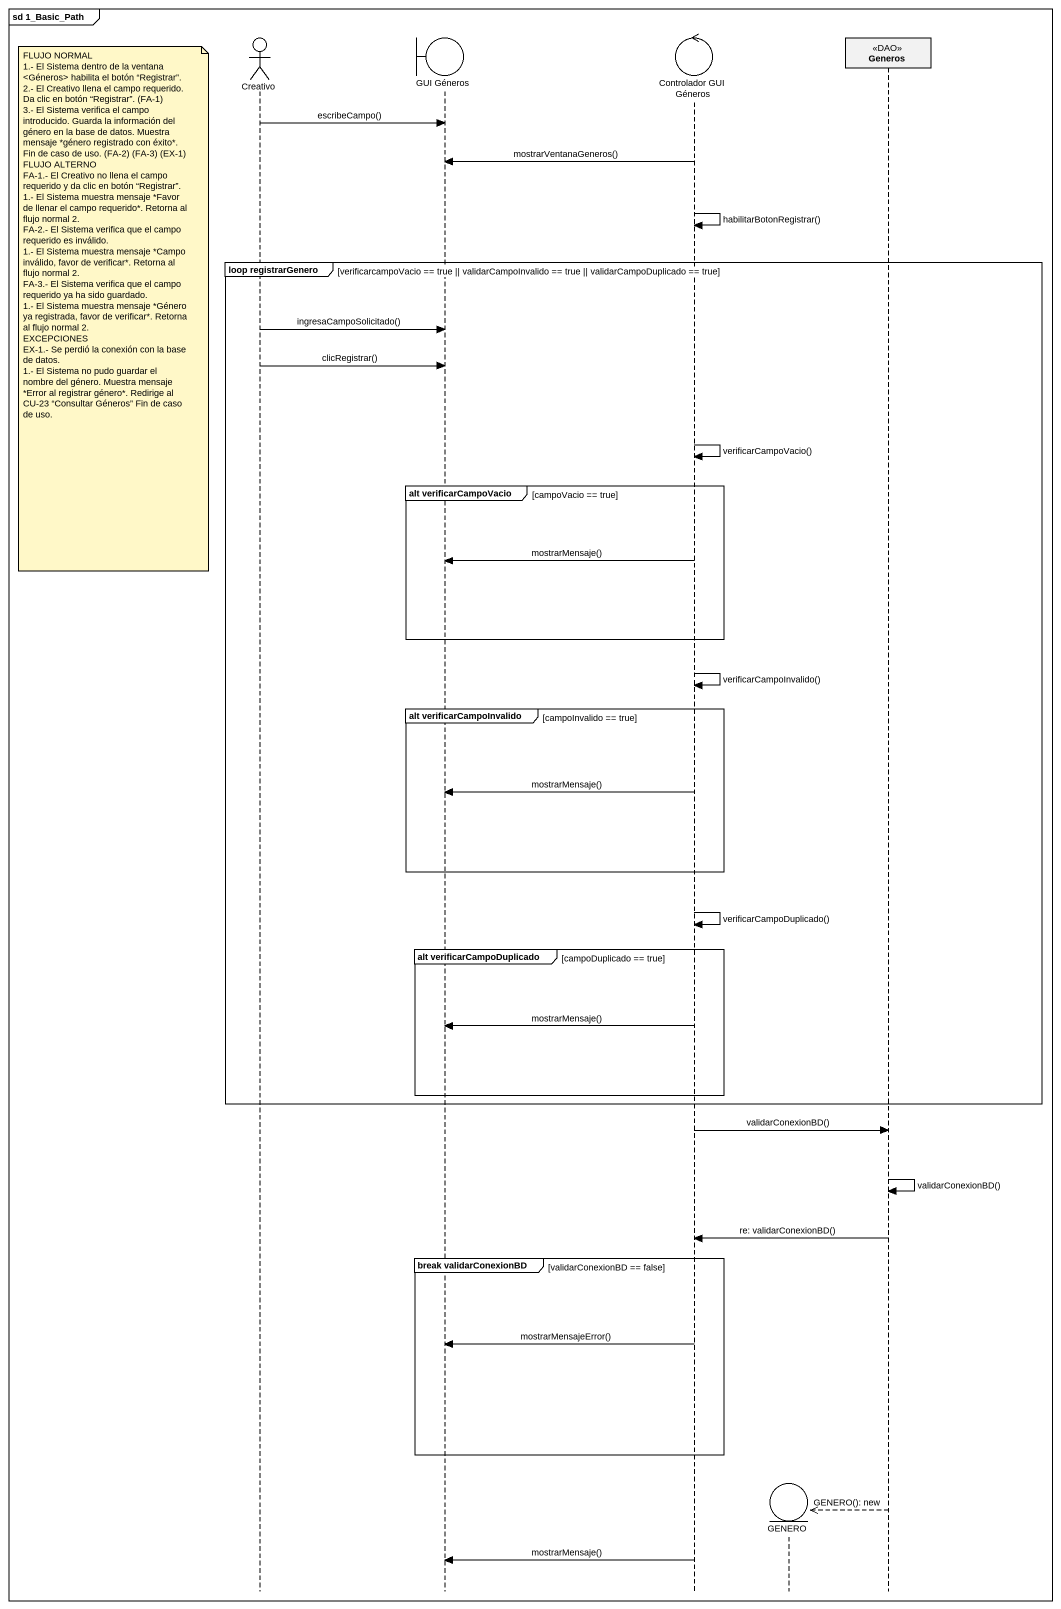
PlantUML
@startuml
mainframe sd 1_Basic_Path
hide footbox
actor Creativo
boundary "GUI Géneros" as GUI_Géneros
control "Controlador GUI Géneros" as Controlador_GUI_Géneros
entity GENERO
participant Generos <<DAO>>

Creativo -> GUI_Géneros : escribeCampo()
Controlador_GUI_Géneros -> GUI_Géneros : mostrarVentanaGeneros()
Controlador_GUI_Géneros -> Controlador_GUI_Géneros : habilitarBotonRegistrar()
group loop registrarGenero [verificarcampoVacio == true || validarCampoInvalido == true || validarCampoDuplicado == true]
  note left of Creativo
    FLUJO NORMAL
    1.- El Sistema dentro de la ventana <Géneros> habilita el botón “Registrar”.
    2.- El Creativo llena el campo requerido. Da clic en botón “Registrar”. (FA-1)
    3.- El Sistema verifica el campo introducido. Guarda la información del género en la base de datos. Muestra mensaje *género registrado con éxito*. Fin de caso de uso. (FA-2) (FA-3) (EX-1)
    FLUJO ALTERNO
    FA-1.- El Creativo no llena el campo requerido y da clic en botón “Registrar”.
    1.- El Sistema muestra mensaje *Favor de llenar el campo requerido*. Retorna al flujo normal 2.
    FA-2.- El Sistema verifica que el campo requerido es inválido.
    1.- El Sistema muestra mensaje *Campo inválido, favor de verificar*. Retorna al flujo normal 2.
    FA-3.- El Sistema verifica que el campo requerido ya ha sido guardado.
    1.- El Sistema muestra mensaje *Género ya registrada, favor de verificar*. Retorna al flujo normal 2.
    EXCEPCIONES
    EX-1.- Se perdió la conexión con la base de datos.
    1.- El Sistema no pudo guardar el nombre del género. Muestra mensaje *Error al registrar género*. Redirige al CU-23 “Consultar Géneros” Fin de caso de uso.
  end note
  Creativo -> GUI_Géneros : ingresaCampoSolicitado()
  Creativo -> GUI_Géneros : clicRegistrar()
  Controlador_GUI_Géneros -> Controlador_GUI_Géneros : verificarCampoVacio()
  group alt verificarCampoVacio [campoVacio == true]
    Controlador_GUI_Géneros -> GUI_Géneros : mostrarMensaje()
  end
  Controlador_GUI_Géneros -> Controlador_GUI_Géneros : verificarCampoInvalido()
  group alt verificarCampoInvalido [campoInvalido == true]
    Controlador_GUI_Géneros -> GUI_Géneros : mostrarMensaje()
  end
  Controlador_GUI_Géneros -> Controlador_GUI_Géneros : verificarCampoDuplicado()
  group alt verificarCampoDuplicado [campoDuplicado == true]
    Controlador_GUI_Géneros -> GUI_Géneros : mostrarMensaje()
  end
end
Controlador_GUI_Géneros -> Generos : validarConexionBD()
Generos -> Generos : validarConexionBD()
Generos -> Controlador_GUI_Géneros : re: validarConexionBD()
group break validarConexionBD [validarConexionBD == false]
  Controlador_GUI_Géneros -> GUI_Géneros : mostrarMensajeError()
end
Generos -->> GENERO ** : GENERO(): new
Controlador_GUI_Géneros -> GUI_Géneros : mostrarMensaje()
@enduml
